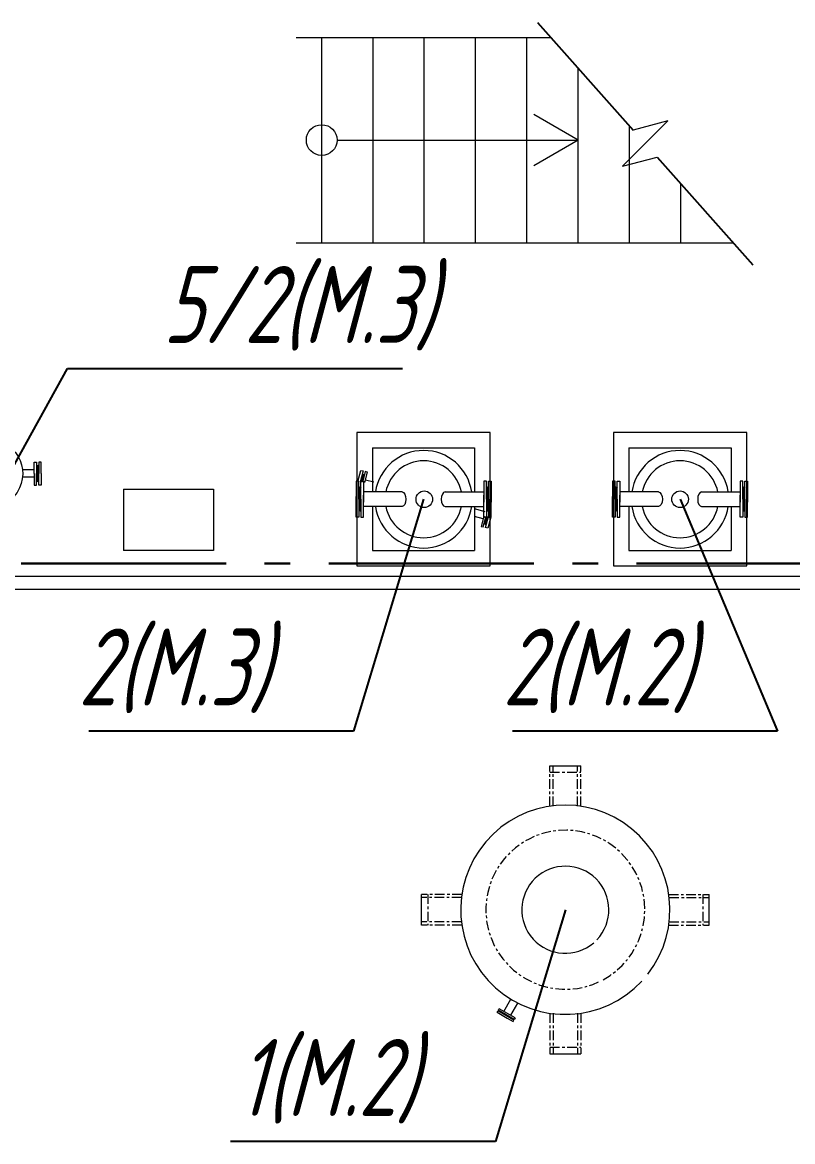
# Model space of a CAD drawing. Header units: millimetres. Extents: x -14296 to 10264, y -13087 to -5602.
# Drawn here: x -1724.98 to -1694.94, y -12678.34 to -12634.72 of the extents above; entities that cross this region are included whole.
import ezdxf
from ezdxf import colors
from ezdxf.entities.mleader import LeaderData, LeaderLine
from ezdxf.math import Vec2, Vec3

# ---------------------------------------------------------------- set-up
doc = ezdxf.new("R2010")
doc.units = ezdxf.units.MM
doc.linetypes.add('CENTER2', pattern=[1.125, 0.75, -0.125, 0.125, -0.125])
doc.linetypes.add('gost6', pattern=[12, 8, -1.5, 1, -1.5])
doc.layers.add('АР', color=7, linetype='Continuous')
for name, color, linetype, lineweight in [('Заземление (Сущ)', 6, 'gost6', 25), ('Линия выноска', 137, 'Continuous', 25), ('Строительный', 251, 'Continuous', 13), ('Технологическое', 156, 'Continuous', 18)]:
    doc.layers.add(name, color=color, linetype=linetype, lineweight=lineweight)
doc.styles.add('Simplex', font='simplex.shx', dxfattribs={"width": 0.7, "oblique": 15})
doc.linetypes.add('ограждение1', pattern='A,0.25,-0.1,[133,ltypeshp.shx,S=0.1,R=0,X=-0.1,Y=0],-0.1,1', length=1.45)

# ---------------------------------------------------------------- blocks, each defined once
blk = doc.blocks.new('A$C33DA0663')
at = {"color": 5}
for p, q in [((-4.538, 1.448), (-2.77, 3.216)), ((-2.77, 3.216), (-4.119, 2.855)), ((-4.538, 1.448), (-3.19, 1.809))]:
    blk.add_line(p, q, dxfattribs=at)
at = {"layer": 'АР', "color": 5}
for p, q in [((-7.854, 7.057), (-4.119, 2.855)), ((-3.19, 1.809), (0.546, -2.393))]:
    blk.add_line(p, q, dxfattribs=at)
blk = doc.blocks.new('_None')

msp = doc.modelspace()

# ---------------------------------------------------------------- linework, layer by layer
at = {"layer": 'Заземление (Сущ)', "lineweight": 30}
msp.add_line((-1737.03241, -12655.80291), (-1554.80741, -12655.80291), dxfattribs=at)
at = {"layer": 'Строительный', "ltscale": 0.3}
for p, q in [((-1714.30741, -12635.30291), (-1704.37039, -12635.30291)), ((-1713.30741, -12638.70291), (-1713.30741, -12635.30291)), ((-1713.30741, -12643.30291), (-1713.30741, -12635.30291)), ((-1711.30741, -12643.30291), (-1711.30741, -12635.30291)), ((-1711.30741, -12643.30291), (-1711.30741, -12635.30291)), ((-1709.30741, -12643.30291), (-1709.30741, -12635.30291)), ((-1709.30741, -12643.30291), (-1709.30741, -12635.30291)), ((-1707.30741, -12643.30291), (-1707.30741, -12635.30291)), ((-1707.30741, -12643.30291), (-1707.30741, -12635.30291)), ((-1705.30741, -12643.30291), (-1705.30741, -12635.30291)), ((-1705.30741, -12643.30291), (-1705.30741, -12635.30291)), ((-1703.30741, -12643.30291), (-1703.30741, -12636.49877)), ((-1703.30741, -12639.30291), (-1705.03946, -12638.30291)), ((-1701.30741, -12643.30291), (-1701.30741, -12638.74877)), ((-1712.70741, -12639.30291), (-1703.30741, -12639.30291)), ((-1703.30741, -12639.30291), (-1705.03946, -12640.30291)), ((-1713.30741, -12643.30291), (-1713.30741, -12639.90291)), ((-1699.30741, -12643.30291), (-1699.30741, -12640.99877)), ((-1714.30741, -12643.30291), (-1697.25928, -12643.30291)), ((-1714.30741, -12643.30291), (-1697.25928, -12643.30291)), ((-1739.30741, -12656.30291), (-1555.30741, -12656.30291))]:
    msp.add_line(p, q, dxfattribs=at)
at = {"layer": 'Строительный'}
for p, q in [((-1711.32567, -12651.30291), (-1707.34365, -12651.30291)), ((-1711.32567, -12651.30291), (-1711.32567, -12653.01853)), ((-1707.34365, -12651.30291), (-1707.34365, -12653.01853)), ((-1701.32567, -12651.30291), (-1697.34365, -12651.30291)), ((-1701.32567, -12651.30291), (-1701.32567, -12653.01853)), ((-1697.34365, -12651.30291), (-1697.34365, -12653.01853)), ((-1721.03241, -12652.90291), (-1717.53241, -12652.90291)), ((-1721.03241, -12652.90291), (-1721.03241, -12655.30291)), ((-1717.53241, -12652.90291), (-1717.53241, -12655.30291)), ((-1711.32567, -12653.58729), (-1711.32567, -12655.30291)), ((-1707.34365, -12653.58729), (-1707.34365, -12655.30291)), ((-1701.32567, -12653.58729), (-1701.32567, -12655.30291)), ((-1697.34365, -12653.58729), (-1697.34365, -12655.30291)), ((-1717.53241, -12655.30291), (-1721.03241, -12655.30291)), ((-1711.32567, -12655.30291), (-1707.34365, -12655.30291)), ((-1701.32567, -12655.30291), (-1697.34365, -12655.30291))]:
    msp.add_line(p, q, dxfattribs=at)
at = {"layer": 'Строительный', "linetype": 'ограждение1', "ltscale": 3}
msp.add_line((-1739.80741, -12656.80291), (-1555.80741, -12656.80291), dxfattribs=at)
at = {"layer": 'Строительный'}
for points in [[(-1711.93466, -12655.90291), (-1706.73466, -12655.90291), (-1706.73466, -12650.70291), (-1711.93466, -12650.70291), (-1711.93466, -12655.90291)], [(-1701.93466, -12655.90291), (-1696.73466, -12655.90291), (-1696.73466, -12650.70291), (-1701.93466, -12650.70291), (-1701.93466, -12655.90291)]]:
    msp.add_lwpolyline(points, dxfattribs=at)
at = {"layer": 'Строительный', "ltscale": 0.3}
msp.add_circle((-1713.30741, -12639.30291), 0.6, dxfattribs=at)
at = {"layer": 'Технологическое'}
for p, q in [((-1711.86413, -12653.30291), (-1711.86413, -12654.00338)), ((-1706.80519, -12653.30291), (-1706.80519, -12654.00338)), ((-1701.86413, -12653.30291), (-1701.86413, -12654.00338)), ((-1696.80519, -12653.30291), (-1696.80519, -12654.00338)), ((-1704.40741, -12663.69291), (-1703.20741, -12663.69291)), ((-1709.41741, -12669.90291), (-1709.41741, -12668.70291)), ((-1698.19741, -12669.90291), (-1698.19741, -12668.70291)), ((-1706.39067, -12673.16124), (-1706.42467, -12673.22013)), ((-1705.76713, -12673.52124), (-1706.39067, -12673.16124)), ((-1706.21054, -12673.26524), (-1705.9334, -12672.78523)), ((-1705.67116, -12672.939), (-1705.94727, -12673.41724)), ((-1706.47067, -12673.2998), (-1706.43667, -12673.24091)), ((-1706.47067, -12673.2998), (-1706.0723, -12673.5298)), ((-1705.81313, -12673.60091), (-1706.43667, -12673.24091)), ((-1705.80113, -12673.58013), (-1706.42467, -12673.22013)), ((-1706.3346, -12673.27213), (-1706.33021, -12673.28852)), ((-1705.90759, -12673.53252), (-1706.33021, -12673.28852)), ((-1706.3137, -12673.31191), (-1706.3077, -12673.30152)), ((-1706.24281, -12673.32513), (-1706.3017, -12673.29113)), ((-1706.0723, -12673.5298), (-1705.84713, -12673.6598)), ((-1705.983, -12673.47513), (-1705.92411, -12673.50913)), ((-1705.93611, -12673.52991), (-1705.93011, -12673.51952)), ((-1705.8912, -12673.52813), (-1705.90759, -12673.53252)), ((-1705.84713, -12673.6598), (-1705.81313, -12673.60091)), ((-1705.76713, -12673.52124), (-1705.80113, -12673.58013)), ((-1704.40741, -12674.91291), (-1703.20741, -12674.91291))]:
    msp.add_line(p, q, dxfattribs=at)
at = {"layer": 'Технологическое', "linetype": 'CENTER2', "ltscale": 0.5}
for p, q in [((-1704.40741, -12665.26727), (-1704.40741, -12663.69291)), ((-1704.40741, -12663.94291), (-1703.20741, -12663.94291)), ((-1704.28241, -12665.26727), (-1704.28241, -12663.69291)), ((-1703.33241, -12665.26727), (-1703.33241, -12663.69291)), ((-1703.20741, -12665.26727), (-1703.20741, -12663.69291)), ((-1707.84305, -12668.70291), (-1709.41741, -12668.70291)), ((-1707.85966, -12668.82791), (-1709.41741, -12668.82791)), ((-1709.16741, -12668.70291), (-1709.16741, -12669.90291)), ((-1699.77177, -12668.70291), (-1698.19741, -12668.70291)), ((-1699.75515, -12668.82791), (-1698.19741, -12668.82791)), ((-1698.44741, -12668.70291), (-1698.44741, -12669.90291)), ((-1707.85966, -12669.77791), (-1709.41741, -12669.77791)), ((-1707.84305, -12669.90291), (-1709.41741, -12669.90291)), ((-1699.77177, -12669.90291), (-1698.19741, -12669.90291)), ((-1699.75515, -12669.77791), (-1698.19741, -12669.77791)), ((-1704.40741, -12673.33855), (-1704.40741, -12674.91291)), ((-1704.28241, -12673.33855), (-1704.28241, -12674.91291)), ((-1703.33241, -12673.33855), (-1703.33241, -12674.91291)), ((-1703.20741, -12673.33855), (-1703.20741, -12674.91291)), ((-1704.40741, -12674.66291), (-1703.20741, -12674.66291))]:
    msp.add_line(p, q, dxfattribs=at)
at = {"layer": 'Технологическое'}
for points in [[(-1724.52109, -12652.15972), (-1724.97576, -12652.15906)], [(-1724.5211, -12652.30225), (-1724.52175, -12651.85551), (-1724.432, -12651.85551), (-1724.43135, -12652.30225)], [(-1724.39571, -12651.99871), (-1724.432, -12651.96242)], [(-1724.34226, -12651.96242), (-1724.37855, -12651.99871), (-1724.39571, -12651.99871)], [(-1724.39571, -12651.99871), (-1724.39571, -12652.30225)], [(-1724.37855, -12651.99871), (-1724.37855, -12652.30225)], [(-1724.25318, -12651.85617), (-1724.34226, -12651.85551), (-1724.34291, -12652.30225)], [(-1724.25317, -12652.30225), (-1724.25318, -12651.85617)], [(-1711.89713, -12652.609), (-1711.78167, -12652.17812), (-1711.69545, -12652.20053), (-1711.81044, -12652.63222)], [(-1711.62979, -12652.64647), (-1711.52289, -12652.24746), (-1711.60876, -12652.22376), (-1711.71082, -12652.60244)], [(-1724.52109, -12652.44479), (-1724.97509, -12652.4448)], [(-1724.5211, -12652.30225), (-1724.52109, -12652.74833), (-1724.432, -12652.749), (-1724.43135, -12652.30225)], [(-1724.39571, -12652.6058), (-1724.43135, -12652.64143)], [(-1724.39571, -12652.6058), (-1724.39571, -12652.30225)], [(-1724.34291, -12652.64143), (-1724.37855, -12652.6058), (-1724.39571, -12652.6058)], [(-1724.37855, -12652.6058), (-1724.37855, -12652.30225)], [(-1724.25317, -12652.30225), (-1724.25318, -12652.74833), (-1724.34226, -12652.749), (-1724.34291, -12652.30225)], [(-1711.69746, -12652.34825), (-1711.77602, -12652.64145)], [(-1711.68088, -12652.35269), (-1711.75944, -12652.64589)], [(-1711.72266, -12652.3046), (-1711.69746, -12652.34825), (-1711.68088, -12652.35269)], [(-1711.68088, -12652.35269), (-1711.63723, -12652.32749)], [(-1711.60145, -12652.54066), (-1711.27117, -12652.62915)], [(-1706.93958, -12653.7898), (-1707.34365, -12653.68091)], [(-1707.01336, -12654.06516), (-1707.34365, -12653.97667)], [(-1706.98502, -12653.95935), (-1707.09193, -12654.35836), (-1707.00605, -12654.38206), (-1706.90399, -12654.00338)], [(-1706.93394, -12654.25313), (-1706.85537, -12653.95993)], [(-1706.71768, -12653.99682), (-1706.83315, -12654.4277), (-1706.91937, -12654.40529), (-1706.80437, -12653.9736)], [(-1706.91736, -12654.25757), (-1706.83879, -12653.96437)], [(-1706.71768, -12653.99682), (-1706.70483, -12653.94884)], [(-1706.93394, -12654.25313), (-1706.97758, -12654.27833)], [(-1706.89216, -12654.30122), (-1706.91736, -12654.25757), (-1706.93394, -12654.25313)]]:
    msp.add_lwpolyline(points, dxfattribs=at)
at = {"layer": 'Технологическое', "linetype": 'Continuous'}
for points in [[(-1711.96449, -12652.60244), (-1711.96449, -12653.41583)], [(-1711.86413, -12652.60244), (-1711.96449, -12652.60244), (-1711.96449, -12653.18162)], [(-1711.86413, -12653.30291), (-1711.86413, -12652.60244)], [(-1711.78466, -12652.60244), (-1711.68429, -12652.60244), (-1711.68429, -12653.41583)], [(-1711.78466, -12653.30291), (-1711.78466, -12652.60244)], [(-1706.88466, -12652.60244), (-1706.98502, -12652.60244), (-1706.98502, -12653.41583)], [(-1706.88466, -12653.30291), (-1706.88466, -12652.60244)], [(-1706.80519, -12653.30291), (-1706.80519, -12652.60244)], [(-1706.80519, -12652.60244), (-1706.70483, -12652.60244), (-1706.70483, -12653.18162)], [(-1706.70483, -12652.60244), (-1706.70483, -12653.41583)], [(-1701.96449, -12652.60244), (-1701.96449, -12653.41583)], [(-1701.86413, -12652.60244), (-1701.96449, -12652.60244), (-1701.96449, -12653.18162)], [(-1701.86413, -12653.30291), (-1701.86413, -12652.60244)], [(-1701.78466, -12652.60244), (-1701.68429, -12652.60244), (-1701.68429, -12653.41583)], [(-1701.78466, -12653.30291), (-1701.78466, -12652.60244)], [(-1696.88466, -12652.60244), (-1696.98502, -12652.60244), (-1696.98502, -12653.41583)], [(-1696.88466, -12653.30291), (-1696.88466, -12652.60244)], [(-1696.80519, -12653.30291), (-1696.80519, -12652.60244)], [(-1696.80519, -12652.60244), (-1696.70483, -12652.60244), (-1696.70483, -12653.18162)], [(-1696.70483, -12652.60244), (-1696.70483, -12653.41583)], [(-1711.86413, -12652.82406), (-1711.83276, -12652.85333)], [(-1711.81394, -12652.85333), (-1711.83276, -12652.85333)], [(-1711.78466, -12652.82406), (-1711.81394, -12652.85333), (-1711.81394, -12653.39701)], [(-1710.17682, -12653.01853), (-1711.68429, -12653.01853)], [(-1708.49249, -12653.01853), (-1706.98502, -12653.01853)], [(-1706.88466, -12652.82406), (-1706.85537, -12652.85333), (-1706.85537, -12653.39701)], [(-1706.85537, -12652.85333), (-1706.83655, -12652.85333)], [(-1706.80519, -12652.82406), (-1706.83655, -12652.85333)], [(-1701.86413, -12652.82406), (-1701.83276, -12652.85333)], [(-1701.81394, -12652.85333), (-1701.83276, -12652.85333)], [(-1701.78466, -12652.82406), (-1701.81394, -12652.85333), (-1701.81394, -12653.39701)], [(-1700.17682, -12653.01853), (-1701.68429, -12653.01853)], [(-1698.49249, -12653.01853), (-1696.98502, -12653.01853)], [(-1696.88466, -12652.82406), (-1696.85537, -12652.85333), (-1696.85537, -12653.39701)], [(-1696.85537, -12652.85333), (-1696.83655, -12652.85333)], [(-1696.80519, -12652.82406), (-1696.83655, -12652.85333)], [(-1711.96449, -12654.00338), (-1711.96449, -12653.1921)], [(-1711.86413, -12654.00338), (-1711.96449, -12654.00338), (-1711.96449, -12653.42628)], [(-1711.86413, -12653.30291), (-1711.86413, -12654.00338)], [(-1711.78466, -12653.78383), (-1711.81394, -12653.75249), (-1711.81394, -12653.21092)], [(-1711.78466, -12654.00338), (-1711.68429, -12654.00338), (-1711.68429, -12653.1921)], [(-1711.78466, -12653.30291), (-1711.78466, -12654.00338)], [(-1711.68429, -12653.81103), (-1711.68429, -12653.13982)], [(-1706.98502, -12653.81103), (-1706.98502, -12653.13982)], [(-1706.88466, -12654.00338), (-1706.98502, -12654.00338), (-1706.98502, -12653.1921)], [(-1706.88466, -12653.78383), (-1706.85537, -12653.75249), (-1706.85537, -12653.21092)], [(-1706.88466, -12653.30291), (-1706.88466, -12654.00338)], [(-1706.80519, -12653.30291), (-1706.80519, -12654.00338)], [(-1706.80519, -12654.00338), (-1706.70483, -12654.00338), (-1706.70483, -12653.42628)], [(-1706.70483, -12654.00338), (-1706.70483, -12653.1921)], [(-1701.96449, -12654.00338), (-1701.96449, -12653.1921)], [(-1701.86413, -12654.00338), (-1701.96449, -12654.00338), (-1701.96449, -12653.42628)], [(-1701.86413, -12653.30291), (-1701.86413, -12654.00338)], [(-1701.78466, -12653.78383), (-1701.81394, -12653.75249), (-1701.81394, -12653.21092)], [(-1701.78466, -12654.00338), (-1701.68429, -12654.00338), (-1701.68429, -12653.1921)], [(-1701.78466, -12653.30291), (-1701.78466, -12654.00338)], [(-1701.68429, -12653.81103), (-1701.68429, -12653.13982)], [(-1696.98502, -12653.81103), (-1696.98502, -12653.13982)], [(-1696.88466, -12654.00338), (-1696.98502, -12654.00338), (-1696.98502, -12653.1921)], [(-1696.88466, -12653.78383), (-1696.85537, -12653.75249), (-1696.85537, -12653.21092)], [(-1696.88466, -12653.30291), (-1696.88466, -12654.00338)], [(-1696.80519, -12653.30291), (-1696.80519, -12654.00338)], [(-1696.80519, -12654.00338), (-1696.70483, -12654.00338), (-1696.70483, -12653.42628)], [(-1696.70483, -12654.00338), (-1696.70483, -12653.1921)], [(-1711.86413, -12653.78383), (-1711.83276, -12653.75249)], [(-1711.81394, -12653.75249), (-1711.83276, -12653.75249)], [(-1710.17682, -12653.58729), (-1711.68429, -12653.58729)], [(-1708.49249, -12653.58729), (-1706.98502, -12653.58729)], [(-1706.85537, -12653.75249), (-1706.83655, -12653.75249)], [(-1706.80519, -12653.78383), (-1706.83655, -12653.75249)], [(-1701.86413, -12653.78383), (-1701.83276, -12653.75249)], [(-1701.81394, -12653.75249), (-1701.83276, -12653.75249)], [(-1700.17682, -12653.58729), (-1701.68429, -12653.58729)], [(-1698.49249, -12653.58729), (-1696.98502, -12653.58729)], [(-1696.85537, -12653.75249), (-1696.83655, -12653.75249)], [(-1696.80519, -12653.78383), (-1696.83655, -12653.75249)]]:
    msp.add_lwpolyline(points, dxfattribs=at)
at = {"layer": 'Технологическое'}
for centre in [(-1709.30741, -12653.30291), (-1699.33466, -12653.30291)]:
    msp.add_circle(centre, 0.32332, dxfattribs=at)
for centre, radius, start, end in [((-1709.33466, -12653.30291), 1.9, 8.608061, 171.391939), ((-1709.33466, -12653.30291), 1.5, 10.92872, 169.07128), ((-1699.33466, -12653.30291), 1.9, 8.608061, 171.391939), ((-1699.33466, -12653.30291), 1.5, 10.92872, 169.07128), ((-1709.33466, -12653.30291), 1.9, 188.608061, 351.391939), ((-1709.33466, -12653.30291), 1.5, 190.92872, 349.07128), ((-1699.33466, -12653.30291), 1.9, 188.608061, 351.391939), ((-1699.33466, -12653.30291), 1.5, 190.92872, 349.07128), ((-1703.80741, -12669.30291), 4.08, 322.023707, 316.940499), ((-1703.80741, -12669.30291), 1.69736, 316.537615, 310.751256)]:
    msp.add_arc(centre, radius, start, end, dxfattribs=at)
at = {"layer": 'Технологическое', "linetype": 'CENTER2', "ltscale": 0.5}
msp.add_arc((-1703.80741, -12669.30291), 3.1, 298.363511, 296.025747, dxfattribs=at)
at = {"layer": 'Технологическое', "extrusion": (0, 0, -1)}
for centre in [(-1710.17682, -12653.30291), (-1700.17682, -12653.30291)]:
    msp.add_ellipse(centre, major_axis=(0, 0.28438), ratio=0.54402475, start_param=0, end_param=3.14159265, dxfattribs=at)
at = {"layer": 'Технологическое'}
for centre in [(-1708.49249, -12653.30291), (-1698.49249, -12653.30291)]:
    msp.add_ellipse(centre, major_axis=(0, 0.28438), ratio=0.54402475, start_param=0, end_param=3.14159265, dxfattribs=at)
msp.add_open_spline([(-1726.22227, -12650.96532), (-1725.10203, -12651.04738), (-1724.56847, -12652.35358), (-1725.31031, -12653.19707)], degree=3, dxfattribs=at)
at = {"layer": 'Технологическое', "linetype": 'Continuous'}
for points in [[(-1711.83276, -12652.85333), (-1711.83276, -12652.85333), (-1711.83276, -12653.75249), (-1711.83276, -12653.75249), (-1711.83276, -12653.75249), (-1711.83276, -12652.85333), (-1711.83276, -12652.85333)], [(-1706.83655, -12652.85333), (-1706.83655, -12652.85333), (-1706.83655, -12653.75249), (-1706.83655, -12653.75249), (-1706.83655, -12653.75249), (-1706.83655, -12652.85333), (-1706.83655, -12652.85333)], [(-1701.83276, -12652.85333), (-1701.83276, -12652.85333), (-1701.83276, -12653.75249), (-1701.83276, -12653.75249), (-1701.83276, -12653.75249), (-1701.83276, -12652.85333), (-1701.83276, -12652.85333)], [(-1696.83655, -12652.85333), (-1696.83655, -12652.85333), (-1696.83655, -12653.75249), (-1696.83655, -12653.75249), (-1696.83655, -12653.75249), (-1696.83655, -12652.85333), (-1696.83655, -12652.85333)]]:
    msp.add_open_spline(points, degree=3, knots=[0, 0, 0, 0, 1, 1, 1, 2, 2, 2, 2], dxfattribs=at)

# ---------------------------------------------------------------- block references
at = {"layer": 'Строительный'}
msp.add_blockref('A$C33DA0663', (-1697.0387, -12641.77217), dxfattribs=at)

# ---------------------------------------------------------------- leaders
at = {"layer": 'Линия выноска'}
ml = msp.add_multileader_mtext('Standard', dxfattribs=at)
ml.set_content('5/2(М.3)', color=2, style='Simplex')
ml.set_leader_properties()
ml.set_arrow_properties(name='NONE')
ml.build(insert=Vec2(0, 0))
ml.multileader.update_dxf_attribs({"text_left_attachment_type": 6, "text_right_attachment_type": 6, "dogleg_length": 0})
ctx = ml.context
ctx.base_point, ctx.char_height, ctx.plane_origin = Vec3(-1723.21894, -12648.21146), 3, Vec3(-1635.78841, -12656.4475)
ctx.left_attachment, ctx.right_attachment, ctx.text_align_type = 6, 6, 1
notes = []
notes.append((ctx, [(1, (1, 1, 0), (-1723.21894, -12648.21146), (1, 0), 0, [(1, [(-1725.49444, -12652.33063)], 0, [])])]))
ctx.mtext.insert, ctx.mtext.alignment, ctx.mtext.flow_direction = Vec3(-1714.18927, -12644.21146), 2, 5
ml = msp.add_multileader_mtext('Standard', dxfattribs=at)
ml.set_content('{\\W0.7;2(М.3)}', color=2, style='Simplex')
ml.set_leader_properties()
ml.set_arrow_properties(name='NONE')
ml.build(insert=Vec2(0, 0))
ml.multileader.update_dxf_attribs({"text_left_attachment_type": 6, "text_right_attachment_type": 6, "dogleg_length": 0})
ctx = ml.context
ctx.base_point, ctx.char_height, ctx.plane_origin = Vec3(-1726.07674, -12662.34055), 3, Vec3(-1630.39786, -12688.17974)
ctx.left_attachment, ctx.right_attachment, ctx.text_align_type = 6, 6, 1
notes.append((ctx, [(0, (1, 1, 0), (-1712.06428, -12662.34055), (-1, 0), 0, [(1, [(-1709.33466, -12653.30291)], 0, [])])]))
ctx.mtext.insert, ctx.mtext.alignment, ctx.mtext.flow_direction = Vec3(-1719.07051, -12658.34055), 2, 5
ml = msp.add_multileader_mtext('Standard', dxfattribs=at)
ml.set_content('{\\W0.7;2(М.2)}', color=2, style='Simplex')
ml.set_leader_properties()
ml.set_arrow_properties(name='NONE')
ml.build(insert=Vec2(0, 0))
ml.multileader.update_dxf_attribs({"text_left_attachment_type": 6, "text_right_attachment_type": 6, "dogleg_length": 0})
ctx = ml.context
ctx.base_point, ctx.char_height, ctx.plane_origin = Vec3(-1709.55296, -12662.34055), 3, Vec3(-1620.39786, -12688.17974)
ctx.left_attachment, ctx.right_attachment, ctx.text_align_type = 6, 6, 1
notes.append((ctx, [(0, (1, 1, 0), (-1695.5405, -12662.34055), (-1, 0), 0, [(1, [(-1699.33466, -12653.30291)], 0, [])])]))
ctx.mtext.insert, ctx.mtext.alignment, ctx.mtext.flow_direction = Vec3(-1702.54673, -12658.34055), 2, 5
ml = msp.add_multileader_mtext('Standard', dxfattribs=at)
ml.set_content('{\\W0.7;1(М.2)}', color=2, style='Simplex')
ml.set_leader_properties()
ml.set_arrow_properties(name='NONE')
ml.build(insert=Vec2(0, 0))
ml.multileader.update_dxf_attribs({"text_left_attachment_type": 6, "text_right_attachment_type": 6, "dogleg_length": 0})
ctx = ml.context
ctx.base_point, ctx.char_height, ctx.plane_origin = Vec3(-1719.64949, -12678.34055), 3, Vec3(-1624.87061, -12704.17974)
ctx.left_attachment, ctx.right_attachment, ctx.text_align_type = 6, 6, 1
notes.append((ctx, [(0, (1, 1, 0), (-1706.53703, -12678.34055), (-1, 0), 0, [(1, [(-1703.80741, -12669.30291)], 0, [])])]))
ctx.mtext.insert, ctx.mtext.alignment, ctx.mtext.flow_direction = Vec3(-1713.09326, -12674.34055), 2, 5
for ctx, leaders in notes:
    for number, flags, end, landing, length, lines in leaders:
        leader = LeaderData()
        leader.index, (leader.has_last_leader_line, leader.has_dogleg_vector, leader.attachment_direction) = number, flags
        leader.last_leader_point, leader.dogleg_vector, leader.dogleg_length = Vec3(end), Vec3(landing), length
        for number, points, colour, breaks in lines:
            line = LeaderLine()
            line.index, line.vertices, line.color, line.breaks = number, Vec3.list(points), colors.encode_raw_color(colour), breaks
            leader.lines.append(line)
        ctx.leaders.append(leader)

doc.saveas('drawing.dxf')
